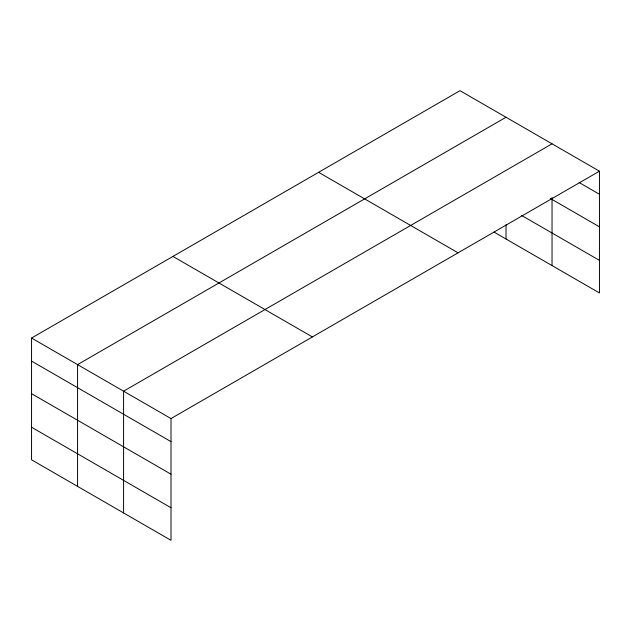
<?xml version="1.0" encoding="UTF-8"?>
<svg xmlns="http://www.w3.org/2000/svg" width="631" height="631" viewBox="0 0 631 631"><rect width="100%" height="100%" fill="white"/><g stroke="black" fill="none" stroke-linecap="round" stroke-linejoin="round"><path stroke-width="0.95" d="M31.55 338.05L171.001 418.558L171.001 540.317L31.55 459.802L31.55 338.05L459.999 90.683L599.45 171.198L599.45 292.95L494.089 232.121M506.015 117.256L77.566 364.615L77.566 486.375M552.038 143.821L123.589 391.188L123.589 512.94M171.001 418.558L599.45 171.198M579.132 182.525L599.45 194.261M550.335 198.465L599.45 226.829M521.356 215.297L599.45 260.382M318.608 172.318L458.059 252.826M172.941 256.423L312.392 336.93M31.55 361.106L171.001 441.621M31.55 393.681L171.001 474.189M31.55 427.234L171.001 507.742M552.038 197.535L552.038 265.58M506.015 224.644L506.015 239.007"/></g></svg>
